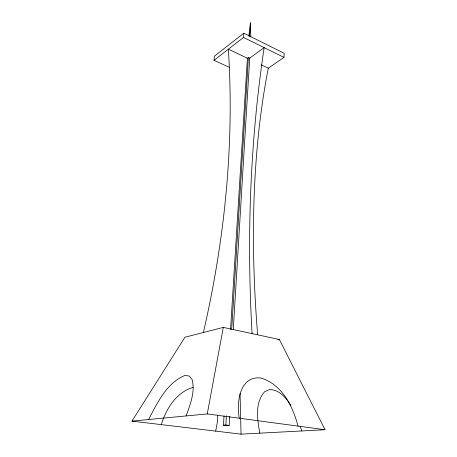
<?xml version="1.0" encoding="UTF-8"?>
<svg xmlns="http://www.w3.org/2000/svg" width="457" height="457" viewBox="0 0 457 457"><rect width="100%" height="100%" fill="white"/><g stroke="black" fill="none" stroke-linecap="round" stroke-linejoin="round"><path stroke-width="0.69" d="M217.681 415.299L217.658 420.634L215.715 431.122M250.202 29.231L250.43 22.856L250.807 36.988M257.662 334.798A692.184 299.615 75.3 0 1 268.322 68.173L283.986 57.399L284.145 53.258L243.792 33.19L214.367 56.211L214.019 60.29L229.568 67.425M249.631 36.343L250.413 22.85L248.859 36.069M224.021 415.939L223.444 425.193L226.798 425.616L229.168 425.45L229.717 416.253M223.444 425.193L225.809 425.027L226.375 415.801M231.693 329.234L248.391 57.502L249.973 58.256M233.281 329.554L249.711 58.13L264.146 47.614C250.019 142.178 246.591 238.206 252.087 333.621M230.557 329.491L247.397 58.228L228.363 49.179C234.532 144.201 224.73 239.839 203.394 332.507M214.019 60.29L243.512 37.44L243.792 33.19M131.964 421.114L207.267 413.922L223.307 327.401L279.376 339.522L325.036 429.734L241.039 434.15L131.964 421.114L184.919 337.237L223.307 327.401M186.113 415.939C190.232 404.388 195.453 391.746 192.054 379.361L189.169 376.002L184.874 375.471C166.622 382.955 157.219 402.994 148.634 419.52M161.275 424.616C166.177 408.758 176.282 392.346 193.054 387.365M246.9 58.587L248.391 57.502M277.982 339.814L279.376 339.522M225.118 425.404L227.489 425.238M225.809 425.027L229.168 425.45M207.267 413.922L325.036 429.734M261.387 64.877L268.322 68.173M243.512 37.44L283.986 57.399M290.92 405.565C286.208 397.956 279.324 389.604 269.613 389.535L264.752 391.62C254.555 402.76 257.325 419.612 259.867 433.162M300.209 426.244L301.706 430.962M298.027 426.107C292.886 406.359 281.86 384.131 260.804 378.013C239.411 375.534 236.395 402.937 239.285 418.218M240.062 393.586L241.039 434.15"/></g></svg>
